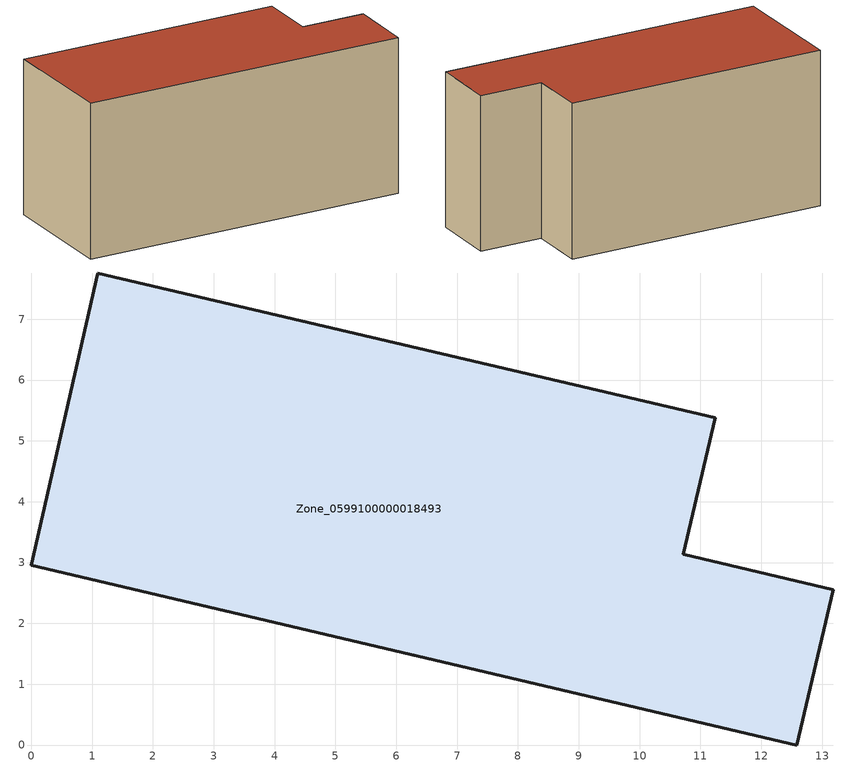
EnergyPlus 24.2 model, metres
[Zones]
Zone_0599100000018493
 floor ground (C_G): 1.1,7.76 11.24,5.38 10.72,3.14 13.19,2.55 12.58,0 0,2.96 z0
 wall outside (C_F): 11.24,5.38 1.1,7.76 0,2.96 12.58,0 13.19,2.55 10.72,3.14 11.24,5.38 z0:6.15
 roof outside (C_R): 12.58,0 13.19,2.55 10.72,3.14 11.24,5.38 1.1,7.76 0,2.96 z6.15
[BUILDING]
Pand.0599100000018493: North Axis=0; Terrain=City; Loads Convergence Tolerance Value=0.04; Temperature Convergence Tolerance Value=0.4; Solar Distribution=FullExterior; Maximum Number of Warmup Days=25; Minimum Number of Warmup Days=1
[Site:Location]
Rotterdam.The.Hague.AP_ZH_NLD Design_Conditions: Latitude=51.96; Longitude=4.45; Time Zone=1; Elevation=-4.5
[SITE:GROUNDTEMPERATURE:BUILDINGSURFACE]
18, 18, 18, 18, 18, 18, 18, 18, 18, 18, 18, 18
[MATERIAL] Thermal Absorptance=0.9; Solar Absorptance=0.7; Visible Absorptance=0.7
Name | Roughness | Thickness | Conductivity | Density | Specific Heat
G.TI.1946 | MediumSmooth | 0.15 | 1 | 540 | 1210
F.TI.1946 | Rough | 0.3 | 0.857143 | 1920 | 840
R.TI.1946 | MediumRough | 0.2 | 0.1 | 1500 | 1000
[CONSTRUCTION]
C_G: G.TI.1946
C_F: F.TI.1946
C_R: R.TI.1946
[ZONE]
Zone_0599100000018493: Type=1; Multiplier=1; Ceiling Height=Autocalculate; Volume=Autocalculate; Floor Area=autocalculate; Part of Total Floor Area=Yes
[ZONEINFILTRATION:DESIGNFLOWRATE]
Infil_Zone_0599100000018493: Zone or ZoneList or Space or SpaceList=Zone_0599100000018493; Schedule=AlwaysOn; Design Flow Rate Calculation Method=Flow/Area; Flow Rate per Floor Area=0.003; Constant Term Coefficient=1; Temperature Term Coefficient=0; Velocity Term Coefficient=0; Velocity Squared Term Coefficient=0
[HVACTEMPLATE:ZONE:IDEALLOADSAIRSYSTEM]
Zone_0599100000018493: Maximum Heating Supply Air Temperature=50; Minimum Cooling Supply Air Temperature=13; Maximum Heating Supply Air Humidity Ratio=0.0156; Minimum Cooling Supply Air Humidity Ratio=0.0077; Heating Limit=NoLimit; Cooling Limit=NoLimit; Dehumidification Control Type=ConstantSensibleHeatRatio; Cooling Sensible Heat Ratio=0.7; Dehumidification Setpoint=60; Humidification Control Type=None; Humidification Setpoint=30; Outdoor Air Method=None; Outdoor Air Flow Rate per Person=0.00944; Outdoor Air Flow Rate per Zone Floor Area=0; Outdoor Air Flow Rate per Zone=0; Demand Controlled Ventilation Type=None; Outdoor Air Economizer Type=NoEconomizer; Heat Recovery Type=None; Sensible Heat Recovery Effectiveness=0.7; Latent Heat Recovery Effectiveness=0.65
[ZONECONTROL:THERMOSTAT]
ThermostatControl_Zone_0599100000018493: Zone or ZoneList=Zone_0599100000018493; Control Type Schedule=DualSetpointControlType; Control 1=Thermostat_Zone_0599100000018493; Temperature Difference Between Cutout And Setpoint=0
[THERMOSTATSETPOINT:DUALSETPOINT]
Thermostat_Zone_0599100000018493: Heating Setpoint Temperature Schedule=HeatingSetpoint_Zone_0599100000018493; Cooling Setpoint Temperature Schedule=CoolingSetpoint_Zone_0599100000018493
[SCHEDULE:COMPACT]
HeatingSetpoint_Zone_0599100000018493: Through: 12/31, For: AllDays, Until: 24:00, 21
CoolingSetpoint_Zone_0599100000018493: Through: 12/31, For: AllDays, Until: 24:00, 24
DualSetpointControlType: Through: 12/31, For: AllDays, Until: 24:00, 4
AlwaysOn: Through: 12/31, For: AllDays, Until: 24:00, 1
